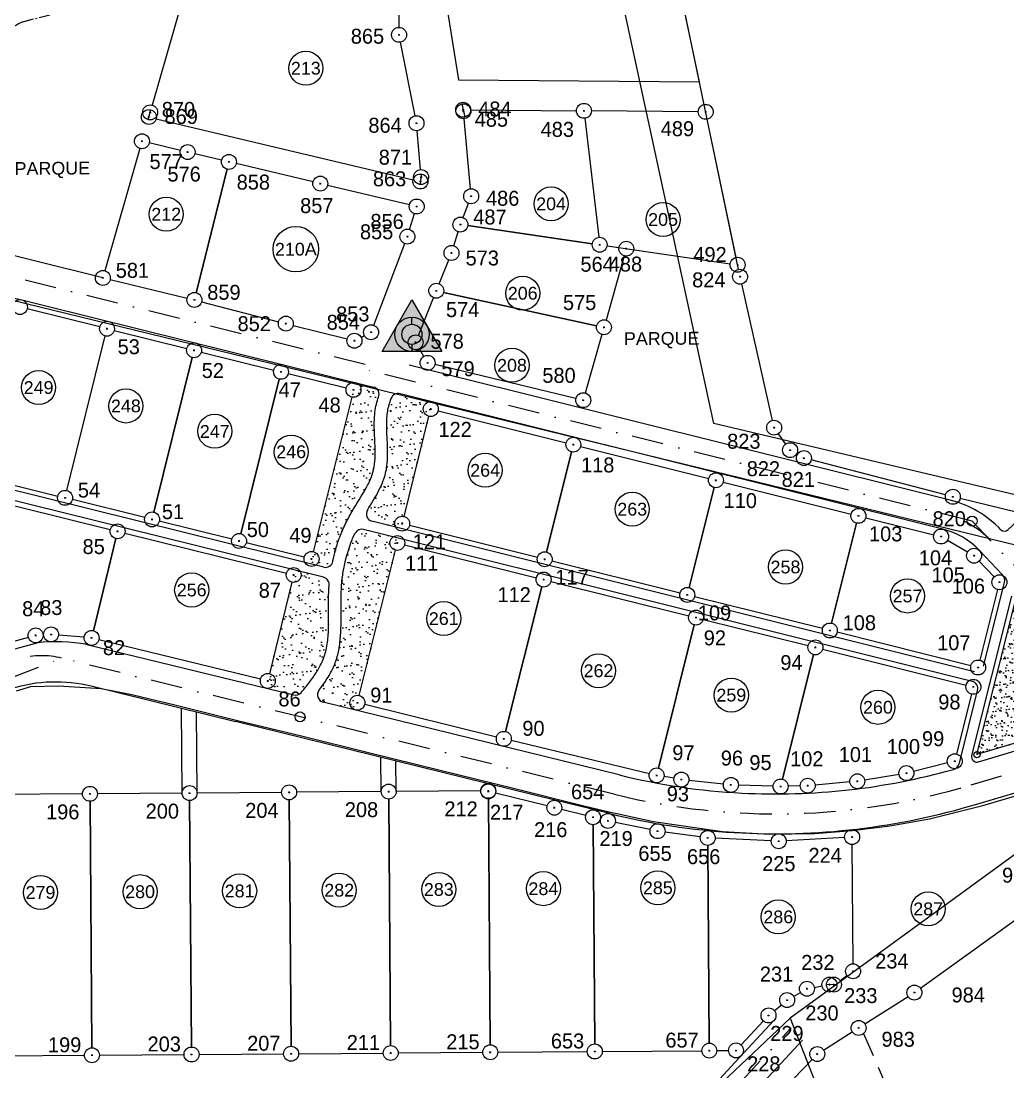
# Model space of a CAD drawing. Header units: metres. Extents: x 610261 to 617471, y 1314831 to 1317846.
# Drawn here: x 614944.8 to 615143, y 1316733.8 to 1316944.9 of the extents above; entities that cross this region are included whole.
import ezdxf
from ezdxf.enums import TextEntityAlignment as Align

# ---------------------------------------------------------------- set-up
doc = ezdxf.new("R2010")
doc.units = ezdxf.units.M
doc.header["$PDMODE"] = 34
doc.header["$PDSIZE"] = 0.15
for name, pattern in [('CENTER2', [1.125, 0.75, -0.125, 0.125, -0.125]), ('DASHDOT2', [12.7, 6.35, -3.175, 0, -3.175]), ('HIDDEN', [0.375, 0.25, -0.125]), ('HIDDEN2', [4.7625, 3.175, -1.5875])]:
    doc.linetypes.add(name, pattern=pattern)
for name, color, linetype in [('2', 1, 'Continuous'), ('Circulo', 2, 'Continuous'), ('Cotas', 7, 'Continuous'), ('CVL_CUADCON_LIN', 8, 'Continuous'), ('Polígono', 7, 'Continuous')]:
    doc.layers.add(name, color=color, linetype=linetype)
for name, color, linetype, lineweight in [('24. numeros lotes', 10, 'Continuous', 0), ('33. areas verdes', 72, 'Continuous', 0), ('36. centro calle', 253, 'DASHDOT2', 0), ('37. numeros calle', 111, 'Continuous', 0), ('38. polilinea lotes', 31, 'Continuous', 0), ('6. calles', 1, 'Continuous', 0), ('Cotas @ 2 @ 1', 7, 'Continuous', 13), ('NIVEL DE TERRAZA', 8, 'HIDDEN2', 0)]:
    doc.layers.add(name, color=color, linetype=linetype, lineweight=lineweight)
doc.styles.add('ARIAL', font='arial.ttf', dxfattribs={"width": 0.8, "height": 0.039688})
pattern_1 = [(37.93167, (603121.183, 1316989.973), (-0.1162625, 2.8894456), [0, -2.280003, 0, -2.5500034, 0, -2.4375032]), (7.93167, (603121.183, 1316989.973), (2.6227002, 4.2531047), [0, -1.2300016, 0, -2.0550027, 0, -0.787501]), (327.93167, (603119.338, 1316989.959), (4.6710224, 0.0436812), [0, -0.750001, 0, -2.7000036, 0, -3.5250047]), (317.93167, (603119.338, 1316989.959), (4.4991493, 1.35045), [0, -0.3750005, 0, -1.7700023, 0, -2.0250027])]

# ---------------------------------------------------------------- blocks, each defined once
blk = doc.blocks.new('MojonGeodesico')
at = {"layer": 'Cotas'}
h = blk.add_hatch(color=5, dxfattribs=at)
h.dxf.hatch_style = 1
h.paths.add_polyline_path([(-1.5, 0.87, -0.57735), (1.5, 0.87), (0, 3.46)])
h.paths.add_polyline_path([(0, -1.73, -0.414214), (-1.73, 0, -0.131652), (-1.5, 0.87), (-3, -1.73)])
h.paths.add_polyline_path([(3, -1.73), (1.5, 0.87, -0.131652), (1.73, 0, -0.414214), (0, -1.73)])
h = blk.add_hatch(color=2, dxfattribs=at)
h.dxf.hatch_style = 1
h.paths.add_polyline_path([(-1.73, 0, 0.414214), (0, -1.73), (0, -1.01, -0.414214), (-1.01, 0, -0.414214), (0, 1.01), (0, 1.73, 0.414214)])
h = blk.add_hatch(color=3, dxfattribs=at)
h.dxf.hatch_style = 1
h.paths.add_polyline_path([(0, 1.73), (0, 1.01, -0.414214), (1.01, 0, -0.414214), (0, -1.01), (0, -1.73, 0.414214), (1.73, 0, 0.414214)])
h = blk.add_hatch(color=1, dxfattribs=at)
h.dxf.hatch_style = 1
h.paths.add_polyline_path([(1.01, 0, 1), (-1.01, 0, 1)])
blk.add_lwpolyline([(-3, -1.73), (0, 3.46), (3, -1.73)], close=True, dxfattribs=at)
for points in [[(0, 1.01), (0, 1.73)], [(0, -1.01), (0, -1.73)]]:
    blk.add_lwpolyline(points, dxfattribs=at)
for radius in [1.73, 1.01]:
    blk.add_circle((0, 0), radius, dxfattribs=at)
blk = doc.blocks.new('232')
at = {"layer": '33. areas verdes', "lineweight": 0}
h = blk.add_hatch(dxfattribs=at)
h.set_pattern_fill('AR-SAND', color=256, scale=1.500002, angle=0.4317, style=0)
h.set_pattern_definition(pattern_1)
edge = h.paths.add_edge_path()
edge.add_spline(control_points=[(605876.6, 1318533.57), (605876.95, 1318535.32), (605877.23, 1318536.3), (605877.9, 1318538.29), (605878.31, 1318539.31), (605879.15, 1318541.18), (605879.58, 1318542.04), (605880.98, 1318544.56), (605882.03, 1318546.13), (605883.38, 1318548.47), (605883.79, 1318549.26), (605884.4, 1318550.69), (605884.62, 1318551.33), (605884.94, 1318552.69), (605885.03, 1318553.46), (605885.11, 1318555.06), (605885.1, 1318555.9), (605885.01, 1318558.13), (605884.91, 1318559.56), (605884.91, 1318561.7), (605884.93, 1318562.41), (605885.05, 1318563.65), (605885.13, 1318564.18), (605885.35, 1318565.25), (605885.49, 1318565.77), (605885.67, 1318566.33), (605885.69, 1318566.37), (605885.75, 1318566.51)], knot_values=[29.373249, 29.373249, 29.373249, 29.373249, 32.295201, 32.295201, 35.446657, 35.446657, 38.171644, 38.171644, 43.621618, 43.621618, 46.458299, 46.458299, 48.745686, 48.745686, 51.34673, 51.34673, 53.947774, 53.947774, 58.067823, 58.067823, 60.04475, 60.04475, 61.547827, 61.547827, 63.050904, 63.050904, 63.188597, 63.188597, 63.188597, 63.188597], degree=3, periodic=0)
edge.add_arc((605884.38, 1318567.12), 1.5, 336.3187, 436.0713)
edge.add_line((605884.74, 1318568.57), (605881.1, 1318569.47))
edge.add_line((605881.1, 1318569.47), (605872.07, 1318533.08))
edge.add_line((605872.07, 1318533.08), (605874.76, 1318532.41))
edge.add_arc((605875.13, 1318533.86), 1.5, 256.0719, 347.4216)
edge = h.paths.add_edge_path()
edge.add_spline(control_points=[(605870.26, 1318507.23), (605870.54, 1318507.57), (605870.72, 1318507.79), (605871.45, 1318508.7), (605871.99, 1318509.4), (605873, 1318510.8), (605873.47, 1318511.52), (605874.14, 1318512.74), (605874.39, 1318513.24), (605874.78, 1318514.19), (605874.93, 1318514.65), (605875.2, 1318515.58), (605875.3, 1318516.06), (605875.56, 1318517.54), (605875.66, 1318518.57), (605875.78, 1318521.45), (605875.73, 1318523.36), (605875.73, 1318526.32), (605875.75, 1318527.34), (605875.82, 1318528.42), (605875.82, 1318528.49), (605875.85, 1318528.69)], knot_values=[0.484095, 0.484095, 0.484095, 0.484095, 1.312611, 1.312611, 3.937833, 3.937833, 6.643926, 6.643926, 8.513159, 8.513159, 10.159446, 10.159446, 11.805734, 11.805734, 15.098308, 15.098308, 20.698349, 20.698349, 23.597562, 23.597562, 23.791964, 23.791964, 23.791964, 23.791964], degree=3, periodic=0)
edge.add_arc((605874.37, 1318528.9), 1.5, 351.8753, 436.0719)
edge.add_line((605874.73, 1318530.36), (605868.97, 1318531.79))
edge.add_line((605868.97, 1318531.79), (605863.1, 1318508.12))
edge.add_line((605863.1, 1318508.12), (605868.76, 1318506.73))
edge.add_arc((605869.11, 1318508.19), 1.5, 256.283, 320.2172)
h = blk.add_hatch(dxfattribs=at)
h.set_pattern_fill('AR-SAND', color=256, scale=1.500002, angle=0.4317, style=0)
h.set_pattern_definition(pattern_1)
edge = h.paths.add_edge_path()
edge.add_line((605896.62, 1318565.6), (605890.08, 1318567.23))
edge.add_arc((605889.72, 1318565.78), 1.5, 75.9797, 159.4401)
edge.add_spline(control_points=[(605888.31, 1318566.31), (605888.31, 1318566.29), (605888.3, 1318566.28), (605888.14, 1318565.84), (605888, 1318565.42), (605887.77, 1318564.59), (605887.68, 1318564.18), (605887.53, 1318563.31), (605887.48, 1318562.85), (605887.36, 1318560.98), (605887.44, 1318559.47), (605887.59, 1318556.38), (605887.66, 1318554.79), (605887.44, 1318552.68), (605887.37, 1318552.16), (605887.15, 1318551.12), (605887, 1318550.61), (605886.61, 1318549.46), (605886.34, 1318548.83), (605885.39, 1318546.87), (605884.61, 1318545.61), (605883.74, 1318544.2), (605883.64, 1318544.03), (605883.53, 1318543.86)], knot_values=[40.715752, 40.715752, 40.715752, 40.715752, 40.767127, 40.767127, 42.19986, 42.19986, 43.632594, 43.632594, 45.15308, 45.15308, 49.681431, 49.681431, 54.209781, 54.209781, 55.683538, 55.683538, 57.157295, 57.157295, 59.111095, 59.111095, 63.363719, 63.363719, 63.951012, 63.951012, 63.951012, 63.951012], degree=3, periodic=0)
edge.add_arc((605884.81, 1318543.07), 1.5, 148.3334, 255.9809)
edge.add_line((605884.44, 1318541.61), (605890.27, 1318540.16))
edge.add_line((605890.27, 1318540.16), (605896.62, 1318565.6))
h = blk.add_hatch(dxfattribs=at)
h.set_pattern_fill('AR-SAND', color=256, scale=1.500002, angle=0.4317, style=0)
h.set_pattern_definition(pattern_1)
edge = h.paths.add_edge_path()
edge.add_line((605889.79, 1318538.22), (605882.76, 1318539.97))
edge.add_arc((605882.4, 1318538.52), 1.5, 75.9809, 152.0803)
edge.add_spline(control_points=[(605881.07, 1318539.22), (605880.69, 1318538.5), (605880.57, 1318538.2), (605879.79, 1318536.23), (605879.28, 1318534.51), (605878.74, 1318531.88), (605878.59, 1318530.99), (605878.38, 1318529.19), (605878.3, 1318528.29), (605878.2, 1318525.49), (605878.26, 1318523.54), (605878.24, 1318519.61), (605878.16, 1318517.64), (605877.61, 1318514.87), (605877.38, 1318514.05), (605876.78, 1318512.43), (605876.41, 1318511.66), (605875.54, 1318510.12), (605875.04, 1318509.36), (605874.28, 1318508.3), (605874.04, 1318507.98), (605873.81, 1318507.67)], knot_values=[2.795307, 2.795307, 2.795307, 2.795307, 3.797659, 3.797659, 9.367619, 9.367619, 12.152599, 12.152599, 14.937579, 14.937579, 20.612688, 20.612688, 26.287797, 26.287797, 28.729847, 28.729847, 31.171898, 31.171898, 33.773134, 33.773134, 34.893078, 34.893078, 34.893078, 34.893078], degree=3, periodic=0)
edge.add_arc((605875, 1318506.76), 1.5, 143.5325, 256.1723)
edge.add_line((605874.64, 1318505.3), (605881.17, 1318503.7))
edge.add_line((605881.17, 1318503.7), (605889.79, 1318538.22))
h = blk.add_hatch(dxfattribs=at)
h.set_pattern_fill('AR-SAND', color=256, scale=1.000001, angle=0.4317, style=0)
h.set_pattern_definition([(37.93167, (603121.183, 1316989.973), (-0.0775083, 1.92629704), [0, -1.520002, 0, -1.70000225, 0, -1.62500215]), (7.93167, (603121.183, 1316989.973), (1.7484668, 2.8354032), [0, -0.8200011, 0, -1.3700018, 0, -0.5250007]), (327.93167, (603119.953, 1316989.9637), (3.114015, 0.0291208), [0, -0.5000007, 0, -1.8000024, 0, -2.3500031]), (317.93167, (603119.953, 1316989.9637), (2.9994329, 0.9003), [0, -0.2500003, 0, -1.18000156, 0, -1.3500018])])
h.paths.add_polyline_path([(606029.83, 1318509.1), (606013.74, 1318525.95), (606005.95, 1318494.75), (606027.78, 1318501.32, -1.786705)])
h.paths.add_polyline_path([(606012.62, 1318500.83), (606016.64, 1318517.72), (606019.27, 1318517.09), (606015.25, 1318500.21)], flags=24)
at = {"color": 1, "linetype": 'CENTER2', "lineweight": 0, "ltscale": 3}
blk.add_lwpolyline([(605791.05, 1318600.28), (605809.06, 1318636.66, -0.195016), (605814.32, 1318641.94), (605868.38, 1318655.59), (605878.29, 1318657.98), (605886.78, 1318659.63), (605895.49, 1318661.42), (605910.77, 1318666.73), (605936.09, 1318700.2)], format="xyb", dxfattribs=at)
at = {"color": 7, "lineweight": 0}
blk.add_lwpolyline([(605830.4, 1318590.49), (605787.84, 1318601.08)], dxfattribs=at)
at = {"color": 6, "lineweight": 0, "elevation": 148.37}
blk.add_lwpolyline([(605813.03, 1318507.57), (605815.93, 1318508.42), (605821.52, 1318508.59), (605830.09, 1318508.05), (605836.25, 1318506.84), (605844.85, 1318504.75), (605857.7, 1318501.55), (605870.29, 1318498.49), (605883.73, 1318495.17), (605898.16, 1318491.61), (605912.87, 1318487.99), (605926.7, 1318484.56), (605931.46, 1318483.38), (605940.97, 1318481.33), (605954.84, 1318479.31), (605964.37, 1318478.78), (605973.33, 1318478.93), (605980.91, 1318479.51), (605988.48, 1318480.45), (605996.42, 1318481.87), (606007.1, 1318484.56), (606029.18, 1318491.02)], dxfattribs=at)
at = {"layer": '24. numeros lotes', "lineweight": 0}
for centre, radius in [((605871.16, 1318632.6, 139.59), 3.42), ((605920.42, 1318605.37, 140.19), 3.42), ((605843.13, 1318603.28), 3.42), ((605942.91, 1318602.23, 140.19), 3.42), ((605869.16, 1318596.26, 139.74), 4.56), ((605914.72, 1318587.41, 140.19), 3.42), ((605912.57, 1318572.94, 140.19), 3.42), ((605817.5, 1318568.47), 3.42), ((605835.03, 1318564.77), 3.42), ((605852.87, 1318559.69), 3.42), ((605868.24, 1318555.52), 3.42), ((605907.17, 1318551.85), 3.42), ((605936.72, 1318544.04), 3.42), ((605967.5, 1318532.43), 3.42), ((605848.24, 1318527.81), 3.42), ((605992.01, 1318526.61), 3.42), ((605898.86, 1318522.07), 3.42), ((605929.95, 1318511.6), 3.42), ((605956.62, 1318506.71), 3.42), ((605986.07, 1318504.25), 3.42), ((605817.87, 1318467.07), 3.42), ((605837.87, 1318467.22), 3.42), ((605857.87, 1318467.37), 3.42), ((605877.87, 1318467.52), 3.42), ((605897.87, 1318467.67), 3.42), ((605918.87, 1318467.83), 3.42), ((605941.86, 1318468), 3.42), ((605996.16, 1318463.77), 3.42), ((605966.05, 1318462.15), 3.42)]:
    blk.add_circle(centre, radius, dxfattribs=at)
at = {"layer": '36. centro calle', "lineweight": 0}
for p, q in [((605883.05, 1318573.13), (605778.23, 1318599.11)), ((606004.98, 1318541.64), (605882.68, 1318572.18))]:
    blk.add_line(p, q, dxfattribs=at)
blk.add_arc((605995.42, 1318525.19), 18.28, 43.691, 75.9788, dxfattribs=at)
at = {"layer": '37. numeros calle', "lineweight": 0}
for centre in [(606004.98, 1318541.64), (605870, 1318502.33)]:
    blk.add_circle(centre, 1, dxfattribs=at)
at = {"layer": '38. polilinea lotes', "lineweight": 0}
for p, q in [((606005.95, 1318494.75), (606013.74, 1318525.95)), ((606027.78, 1318501.32), (606005.95, 1318494.75))]:
    blk.add_line(p, q, dxfattribs=at)
at = {"layer": '38. polilinea lotes', "lineweight": 0, "elevation": 140.19}
blk.add_lwpolyline([(605899.17, 1318646.99), (605901.81, 1318630.26), (605950.22, 1318629.85), (605945.77, 1318651.19), (605935.86, 1318696.88), (605913.36, 1318667.6), (605898.77, 1318662.64)], close=True, dxfattribs=at)
at = {"layer": '6. calles', "lineweight": 0}
for p, q in [((605736.91, 1318605.23), (605884.74, 1318568.57)), ((606000.57, 1318545.83), (605891.93, 1318572.96)), ((605999.12, 1318540.01), (605890.08, 1318567.23)), ((605874.76, 1318532.41), (605787.63, 1318554.02)), ((605874.73, 1318530.36), (605787.15, 1318552.08)), ((606012.18, 1318539.88), (606015.44, 1318542.99)), ((606004.98, 1318509.46), (605882.76, 1318539.97)), ((606005.47, 1318511.4), (605884.44, 1318541.61)), ((606011.04, 1318530.94), (606006.46, 1318535.74)), ((606007.29, 1318512.49), (606011.48, 1318529.29)), ((605790.75, 1318510.05), (605817.18, 1318517.21)), ((605827.21, 1318516.87), (605868.76, 1318506.73)), ((606002.43, 1318493.04), (606006.07, 1318507.64)), ((605846.31, 1318487.01), (605846.18, 1318504.07)), ((605934.1, 1318490.67), (605874.64, 1318505.3)), ((605849.31, 1318487.03), (605849.19, 1318503.33)), ((605921.43, 1318485.55), (605857.05, 1318501.4)), ((605886.31, 1318487.31), (605886.26, 1318494.21)), ((605889.31, 1318487.33), (605889.26, 1318493.47)), ((606005.93, 1318484.83), (606036.29, 1318493.87)), ((605932.19, 1318482.9), (605921.43, 1318485.55)), ((605957.39, 1318432.96), (605965.12, 1318441.26)), ((605934.42, 1318398.19), (605970.91, 1318437.38)), ((605943.49, 1318418.04), (605957.39, 1318432.96))]:
    blk.add_line(p, q, dxfattribs=at)
for points in [[(606012.87, 1318526.59), (606004.88, 1318494.6, 0.581832), (606006.27, 1318493.28), (606030.15, 1318500.47)], [(605812, 1318508.03, -0.137524), (605828.08, 1318508.53), (605857.05, 1318501.4)]]:
    blk.add_lwpolyline(points, format="xyb", dxfattribs=at)
for centre, radius, start, end in [((605884.38, 1318567.12), 1.5, 336.3187, 76.0713), ((605889.72, 1318565.78), 1.5, 75.9797, 159.4401), ((605995.42, 1318525.19), 21.28, 43.8014, 75.9788), ((605884.81, 1318543.07), 1.5, 148.3334, 255.9809), ((605882.4, 1318538.52), 1.5, 75.9809, 152.0803), ((605995.42, 1318525.19), 15.28, 43.691, 75.9788), ((606011.49, 1318540.61), 1, 223.8014, 313.691), ((605875.13, 1318533.86), 1.5, 256.0719, 348.6417), ((605874.37, 1318528.9), 1.5, 351.8753, 76.0719), ((606009.76, 1318529.72), 1.77, 345.9809, 43.691), ((605820.91, 1318479.4), 38, 80.4543, 95.6394), ((606004.62, 1318508), 1.5, 345.9809, 75.9809), ((605869.11, 1318508.19), 1.5, 256.283, 320.2172), ((605875, 1318506.76), 1.5, 142.7265, 256.1723), ((605965.54, 1318618.38), 131.53, 267.0306, 285.737), ((606000.74, 1318493.46), 1.74, 285.737, 345.9809), ((605965.54, 1318618.38), 131.53, 256.1696, 267.0306), ((605965.54, 1318618.38), 139.53, 256.1696, 266.566), ((605965.54, 1318618.38), 139.53, 266.566, 286.828)]:
    blk.add_arc(centre, radius, start, end, dxfattribs=at)
for points, knots in [([(605876.6, 1318533.57), (605876.95, 1318535.32), (605877.23, 1318536.3), (605877.9, 1318538.29), (605878.31, 1318539.31), (605879.15, 1318541.18), (605879.58, 1318542.04), (605880.98, 1318544.56), (605882.03, 1318546.13), (605883.38, 1318548.47), (605883.79, 1318549.26), (605884.4, 1318550.69), (605884.62, 1318551.33), (605884.94, 1318552.69), (605885.03, 1318553.46), (605885.11, 1318555.06), (605885.1, 1318555.9), (605885.01, 1318558.13), (605884.91, 1318559.56), (605884.91, 1318561.7), (605884.93, 1318562.41), (605885.05, 1318563.65), (605885.13, 1318564.18), (605885.35, 1318565.25), (605885.49, 1318565.77), (605885.67, 1318566.33), (605885.69, 1318566.37), (605885.75, 1318566.51)], [29.373249, 29.373249, 29.373249, 29.373249, 32.295201, 32.295201, 35.446657, 35.446657, 38.171644, 38.171644, 43.621618, 43.621618, 46.458299, 46.458299, 48.745686, 48.745686, 51.34673, 51.34673, 53.947774, 53.947774, 58.067823, 58.067823, 60.04475, 60.04475, 61.547827, 61.547827, 63.050904, 63.050904, 63.188597, 63.188597, 63.188597, 63.188597]), ([(605883.53, 1318543.86), (605883.64, 1318544.03), (605883.74, 1318544.2), (605884.61, 1318545.61), (605885.39, 1318546.87), (605886.34, 1318548.83), (605886.61, 1318549.46), (605887, 1318550.61), (605887.15, 1318551.12), (605887.37, 1318552.16), (605887.44, 1318552.68), (605887.66, 1318554.79), (605887.59, 1318556.38), (605887.44, 1318559.47), (605887.36, 1318560.98), (605887.48, 1318562.85), (605887.53, 1318563.31), (605887.68, 1318564.18), (605887.77, 1318564.59), (605888, 1318565.42), (605888.14, 1318565.84), (605888.3, 1318566.28), (605888.31, 1318566.29), (605888.31, 1318566.31)], [40.715752, 40.715752, 40.715752, 40.715752, 41.303045, 41.303045, 45.555669, 45.555669, 47.509469, 47.509469, 48.983226, 48.983226, 50.456983, 50.456983, 54.985334, 54.985334, 59.513684, 59.513684, 61.03417, 61.03417, 62.466904, 62.466904, 63.899638, 63.899638, 63.951012, 63.951012, 63.951012, 63.951012]), ([(605873.81, 1318507.67), (605874.04, 1318507.98), (605874.28, 1318508.3), (605875.04, 1318509.36), (605875.54, 1318510.12), (605876.41, 1318511.66), (605876.78, 1318512.43), (605877.38, 1318514.05), (605877.61, 1318514.87), (605878.16, 1318517.64), (605878.24, 1318519.61), (605878.26, 1318523.54), (605878.2, 1318525.49), (605878.3, 1318528.29), (605878.38, 1318529.19), (605878.59, 1318530.99), (605878.74, 1318531.88), (605879.28, 1318534.51), (605879.79, 1318536.23), (605880.57, 1318538.2), (605880.69, 1318538.5), (605881.07, 1318539.22)], [2.795307, 2.795307, 2.795307, 2.795307, 3.915251, 3.915251, 6.516488, 6.516488, 8.958538, 8.958538, 11.400588, 11.400588, 17.075697, 17.075697, 22.750806, 22.750806, 25.535786, 25.535786, 28.320766, 28.320766, 33.890726, 33.890726, 34.893078, 34.893078, 34.893078, 34.893078]), ([(605870.26, 1318507.23), (605870.54, 1318507.57), (605870.72, 1318507.79), (605871.45, 1318508.7), (605871.99, 1318509.4), (605873, 1318510.8), (605873.47, 1318511.52), (605874.14, 1318512.74), (605874.39, 1318513.24), (605874.78, 1318514.19), (605874.93, 1318514.65), (605875.2, 1318515.58), (605875.3, 1318516.06), (605875.56, 1318517.54), (605875.66, 1318518.57), (605875.78, 1318521.45), (605875.73, 1318523.36), (605875.73, 1318526.32), (605875.75, 1318527.34), (605875.82, 1318528.42), (605875.82, 1318528.49), (605875.85, 1318528.69)], [0.484095, 0.484095, 0.484095, 0.484095, 1.312611, 1.312611, 3.937833, 3.937833, 6.643926, 6.643926, 8.513159, 8.513159, 10.159446, 10.159446, 11.805734, 11.805734, 15.098308, 15.098308, 20.698349, 20.698349, 23.597562, 23.597562, 23.791964, 23.791964, 23.791964, 23.791964])]:
    blk.add_open_spline(points, degree=3, knots=knots, dxfattribs=at)
at = {"layer": 'Circulo', "lineweight": 0}
blk.add_circle((606005.95, 1318494.75), 0.625, dxfattribs=at)
at = {"layer": 'Cotas', "linetype": 'HIDDEN', "lineweight": 0, "ltscale": 20}
blk.add_lwpolyline([(606128.9, 1318313.87), (606119.86, 1318303.15), (606103.55, 1318283.79), (606070.92, 1318245.05), (606054.49, 1318278.92), (606047.04, 1318294.76), (606039.63, 1318310.62), (606032.26, 1318326.5), (606025.28, 1318342.56), (606018.3, 1318358.63), (606011.26, 1318374.67), (606004.17, 1318390.68), (605997, 1318406.66), (605982.83, 1318439.67)], dxfattribs=at)
at = {"layer": 'NIVEL DE TERRAZA', "color": 8, "linetype": 'DASHDOT2', "lineweight": 0}
for p, q in [((606044.2, 1318500.58), (606004.98, 1318541.64)), ((605763.85, 1318491.49), (605822.11, 1318514.12)), ((605933.29, 1318486.75), (605821.98, 1318514.15)), ((606004.78, 1318488.66), (606044.2, 1318500.58)), ((606004.78, 1318488.66), (606044.2, 1318500.58)), ((605931.93, 1318400.49), (605968.64, 1318439.9))]:
    blk.add_line(p, q, dxfattribs=at)
for centre, radius, start, end in [((605818.05, 1318497.9), 16.72, 75.943, 105.0183), ((605965.54, 1318618.38), 135.53, 256.1696, 286.828)]:
    blk.add_arc(centre, radius, start, end, dxfattribs=at)
at = {"layer": 'Polígono', "lineweight": 0}
for points in [[(605889.89, 1318640.81), (605890.03, 1318656.31)], [(605958.07, 1318592.2), (605946.08, 1318649.72)], [(605846.3, 1318646.16), (605840.31, 1318625.18)], [(605893.09, 1318623.03), (605890.17, 1318637.83)], [(605839.49, 1318622.29), (605840.05, 1318624.25)], [(605902.52, 1318625.43), (605903.07, 1318622.79)], [(605904.26, 1318624.24), (605925.52, 1318624.06)], [(605841.1, 1318622.46), (605892.72, 1318610.19)], [(605904.24, 1318608.39), (605902.96, 1318622.47)], [(605927.2, 1318622.56), (605930.01, 1318598.64)], [(605927.2, 1318622.56), (605930.01, 1318598.64)], [(605949.97, 1318623.85), (605928.52, 1318624.04)], [(605957.57, 1318594.6), (605951.78, 1318622.37)], [(605894.19, 1318612.24), (605893.51, 1318620.06)], [(605837.84, 1318616.5), (605830.81, 1318591.94)], [(605845.96, 1318616.11), (605839.71, 1318617.6)], [(605854.26, 1318614.14), (605848.88, 1318615.42)], [(605855.35, 1318612.34), (605849.16, 1318587.52)], [(605849.16, 1318587.52), (605855.35, 1318612.34)], [(605872.61, 1318609.78), (605857.17, 1318613.45)], [(605894.4, 1318611.33), (605894.09, 1318609.26)], [(605891.97, 1318605.18), (605875.53, 1318609.08)], [(605902.74, 1318602.6), (605903.84, 1318605.49)], [(605892.01, 1318600.21), (605892.99, 1318603.4)], [(605928.7, 1318597.36), (605903.69, 1318600.99)], [(605903.69, 1318600.99), (605928.7, 1318597.36)], [(605900.87, 1318596.93), (605901.76, 1318599.77)], [(605884.81, 1318580.98), (605891.03, 1318597.37)], [(605931.67, 1318596.93), (605956.39, 1318593.35)], [(605931.67, 1318596.93), (605934.04, 1318596.58)], [(605935.12, 1318594.92), (605931.45, 1318582.01)], [(605897.93, 1318589.31), (605899.86, 1318594.11)], [(605831.86, 1318590.14), (605847.33, 1318586.42)], [(605964.89, 1318561.88), (605958.71, 1318589.27)], [(605893.76, 1318578.94), (605896.81, 1318586.52)], [(605929.57, 1318580.89), (605898.84, 1318587.59)], [(605898.84, 1318587.59), (605929.57, 1318580.89)], [(605829.78, 1318580.66), (605815.22, 1318584.27)], [(605850.24, 1318585.69), (605865.7, 1318581.69)], [(605832.69, 1318579.93), (605847.25, 1318576.32)], [(605868.61, 1318580.95), (605879.47, 1318578.24)], [(605823.17, 1318547.78), (605830.87, 1318578.84)], [(605823.17, 1318547.78), (605830.87, 1318578.84)], [(605882.26, 1318578.55), (605882.94, 1318578.9)], [(605930.63, 1318579.13), (605927.29, 1318567.37)], [(605894.86, 1318574.72), (605893.96, 1318576.26)], [(605840.64, 1318543.45), (605848.34, 1318574.51)], [(605848.34, 1318574.51), (605840.64, 1318543.45)], [(605850.16, 1318575.6), (605864.72, 1318571.99)], [(605925.42, 1318566.28), (605897.08, 1318573.08)], [(605858.11, 1318539.11), (605865.82, 1318570.17)], [(605865.82, 1318570.17), (605858.11, 1318539.11)], [(605867.63, 1318571.27), (605879.28, 1318568.38)], [(605880.37, 1318566.56), (605872.67, 1318535.5)], [(605897.72, 1318563.78), (605923.44, 1318557.36)], [(605890.88, 1318542.58), (605895.9, 1318562.69)], [(605967.56, 1318557.12), (605966.09, 1318559.19)], [(605926.35, 1318556.63), (605952.07, 1318550.21)], [(605919.51, 1318535.44), (605924.53, 1318555.54)], [(605924.53, 1318555.54), (605919.51, 1318535.44)], [(605969.9, 1318555.05), (605969.73, 1318555.15)], [(605999.66, 1318546.91), (605972.65, 1318553.92)], [(605806.8, 1318550.29), (605821.35, 1318546.68)], [(605795.35, 1318549.01), (605831.9, 1318539.95)], [(605948.14, 1318528.29), (605953.16, 1318548.39)], [(605953.16, 1318548.39), (605948.14, 1318528.29)], [(605954.98, 1318549.48), (605980.7, 1318543.06)], [(606033.55, 1318538.6), (606002.57, 1318546.18)], [(605838.83, 1318542.35), (605824.27, 1318545.96)], [(605983.61, 1318542.33), (605997.3, 1318538.92)], [(605856.3, 1318538.02), (605841.74, 1318541.63)], [(605917.69, 1318534.34), (605891.97, 1318540.76)], [(605976.77, 1318521.14), (605981.79, 1318541.24)], [(605981.79, 1318541.24), (605976.77, 1318521.14)], [(605833, 1318538.13), (605828.49, 1318519.64)], [(605828.49, 1318519.64), (605833, 1318538.13)], [(605834.81, 1318539.23), (605867.27, 1318531.18)], [(606000.05, 1318537.8), (606004.08, 1318535.45)], [(605870.85, 1318534.41), (605859.21, 1318537.3)], [(605881.89, 1318506.61), (605889.18, 1318535.79)], [(605891, 1318536.88), (605917.46, 1318530.28)], [(605946.32, 1318527.19), (605920.6, 1318533.62)], [(606006.42, 1318533.61), (606009.43, 1318530.45)], [(605868.37, 1318529.36), (605863.89, 1318511)], [(605920.38, 1318529.55), (605948.08, 1318522.63)], [(605918.56, 1318528.46), (605911.29, 1318499.37)], [(605911.29, 1318499.37), (605918.56, 1318528.46)], [(606010.11, 1318527.91), (606006.56, 1318513.7)], [(605974.95, 1318520.05), (605949.23, 1318526.47)], [(605941.98, 1318492.03), (605949.17, 1318520.81)], [(605949.17, 1318520.81), (605941.98, 1318492.03)], [(605950.99, 1318521.91), (605972.04, 1318516.65)], [(605818.5, 1318518.79), (605818.4, 1318518.79)], [(605826.64, 1318518.32), (605821.49, 1318518.76)], [(606004.74, 1318512.61), (605977.86, 1318519.32)], [(605815.46, 1318518.3), (605797.76, 1318513.5)], [(605862.08, 1318509.9), (605829.59, 1318517.83)], [(605973.13, 1318514.83), (605966.89, 1318489.81)], [(605966.89, 1318489.81), (605973.13, 1318514.83)], [(605974.95, 1318515.92), (606003.77, 1318508.73)], [(606004.86, 1318506.91), (606001.86, 1318494.88)], [(605909.47, 1318498.27), (605882.99, 1318504.8)], [(605940.16, 1318490.92), (605912.39, 1318497.57)], [(606000.04, 1318493.07), (605993.24, 1318491.39)], [(605945.11, 1318489.99), (605943.1, 1318490.33)], [(605955.04, 1318488.83), (605948.08, 1318489.58)], [(605980.43, 1318489.26), (605973.45, 1318488.64)], [(605990.31, 1318490.78), (605983.4, 1318489.63)], [(605846.31, 1318487.01), (605829.31, 1318486.88)], [(605866.31, 1318487.16), (605849.31, 1318487.03)], [(605886.31, 1318487.31), (605869.31, 1318487.18)], [(605906.31, 1318487.46), (605889.31, 1318487.33)], [(605919.61, 1318484.45), (605909.27, 1318487)], [(605965.02, 1318488.4), (605958.03, 1318488.62)], [(605970.46, 1318488.47), (605968.02, 1318488.4)], [(605826.31, 1318486.86), (605809.31, 1318486.73)], [(605828.2, 1318435.87), (605827.82, 1318485.37)], [(605827.82, 1318485.37), (605828.2, 1318435.87)], [(605848.19, 1318436.02), (605847.82, 1318485.52)], [(605847.82, 1318485.52), (605848.19, 1318436.02)], [(605868.19, 1318436.17), (605867.82, 1318485.67)], [(605867.82, 1318485.67), (605868.19, 1318436.17)], [(605888.19, 1318436.32), (605887.82, 1318485.82)], [(605887.82, 1318485.82), (605888.19, 1318436.32)], [(605908.19, 1318436.47), (605907.82, 1318485.97)], [(605907.82, 1318485.86), (605908.19, 1318436.47)], [(605927.39, 1318482.54), (605922.53, 1318483.73)], [(605929.19, 1318436.63), (605928.86, 1318480.68)], [(605928.86, 1318480.68), (605929.19, 1318436.63)], [(605930.39, 1318481.8), (605930.31, 1318481.82)], [(605940.33, 1318479.68), (605933.31, 1318481.14)], [(605950.39, 1318478.22), (605943.29, 1318479.17)], [(605952.19, 1318436.8), (605951.89, 1318476.52)], [(605951.89, 1318476.52), (605952.19, 1318436.8)], [(605964.64, 1318477.43), (605953.38, 1318477.95)], [(605979.38, 1318478.11), (605967.64, 1318477.44)], [(605981.07, 1318452.73), (605980.89, 1318476.69)], [(605994.61, 1318447.84), (606018.31, 1318464.89)], [(605978.46, 1318449.41), (605979.85, 1318450.37)], [(605969.13, 1318446.19), (605970.51, 1318446.99)], [(605973.29, 1318448), (605974.86, 1318448.28)], [(605977.83, 1318448.56), (605975.73, 1318448.54)], [(605983.46, 1318440.66), (605992.12, 1318446.16)], [(605965.25, 1318443.31), (605966.67, 1318444.49)], [(605958.59, 1318436.44), (605963.07, 1318441.26)], [(605975.14, 1318435.41), (605980.92, 1318439.06)], [(605809.71, 1318434.23), (605826.71, 1318434.36)], [(605829.71, 1318434.38), (605846.71, 1318434.51)], [(605849.71, 1318434.53), (605866.71, 1318434.66)], [(605869.71, 1318434.68), (605886.71, 1318434.81)], [(605889.71, 1318434.83), (605906.7, 1318434.96)], [(605909.7, 1318434.98), (605927.7, 1318435.12)], [(605930.7, 1318435.14), (605950.7, 1318435.29)], [(605953.7, 1318435.31), (605956.06, 1318435.33)], [(605961.85, 1318422.15), (605972.83, 1318433.53)]]:
    blk.add_lwpolyline(points, dxfattribs=at)
for centre in [(605889.88, 1318639.31), (605839.64, 1318622.81), (605839.9, 1318623.73), (605902.76, 1318624.26), (605902.82, 1318623.96), (605927.02, 1318624.05), (605927.02, 1318624.05), (605951.47, 1318623.84), (605893.39, 1318621.56), (605838.25, 1318617.94), (605847.42, 1318615.77), (605855.72, 1318613.79), (605855.72, 1318613.79), (605894.31, 1318610.74), (605874.07, 1318609.43), (605894.18, 1318609.85), (605904.37, 1318606.89), (605893.43, 1318604.83), (605902.21, 1318601.2), (605902.21, 1318601.2), (605891.57, 1318598.78), (605900.42, 1318595.5), (605930.18, 1318597.15), (605930.18, 1318597.15), (605930.18, 1318597.15), (605935.53, 1318596.36), (605957.88, 1318593.13), (605830.4, 1318590.49), (605958.38, 1318590.73), (605897.37, 1318587.91), (605897.37, 1318587.91), (605848.79, 1318586.07), (605848.79, 1318586.07), (605813.76, 1318584.63), (605813.76, 1318584.63), (605867.15, 1318581.31), (605931.04, 1318580.57), (605931.04, 1318580.57), (605831.23, 1318580.29), (605831.23, 1318580.29), (605884.27, 1318579.58), (605880.93, 1318577.87), (605893.2, 1318577.55), (605848.71, 1318575.96), (605848.71, 1318575.96), (605895.62, 1318573.43), (605866.18, 1318571.63), (605866.18, 1318571.63), (605880.74, 1318568.02), (605926.88, 1318565.93), (605896.26, 1318564.15), (605965.22, 1318560.41), (605924.89, 1318557), (605924.89, 1318557), (605968.43, 1318555.9), (605971.2, 1318554.3), (605953.52, 1318549.85), (605953.52, 1318549.85), (605822.81, 1318546.32), (605822.81, 1318546.32), (606001.11, 1318546.53), (605982.15, 1318542.7), (605982.15, 1318542.7), (605840.28, 1318541.99), (605840.28, 1318541.99), (605890.51, 1318541.13), (605833.35, 1318539.59), (605833.35, 1318539.59), (605998.75, 1318538.55), (605857.75, 1318537.66), (605857.75, 1318537.66), (605889.54, 1318537.25), (605872.31, 1318534.05), (606005.38, 1318534.7), (605919.14, 1318533.98), (605919.14, 1318533.98), (605868.72, 1318530.82), (605918.92, 1318529.91), (605918.92, 1318529.91), (606010.47, 1318529.37), (605947.77, 1318526.83), (605947.77, 1318526.83), (605949.53, 1318522.27), (605949.53, 1318522.27), (605976.41, 1318519.68), (605976.41, 1318519.68), (605816.9, 1318518.69), (605820, 1318518.89), (605828.13, 1318518.19), (605828.13, 1318518.19), (605973.5, 1318516.29), (605973.5, 1318516.29), (606006.19, 1318512.25), (605863.53, 1318509.55), (606005.23, 1318508.36), (605881.53, 1318505.16), (605910.93, 1318497.92), (605910.93, 1318497.92), (606001.49, 1318493.42), (605941.62, 1318490.57), (605941.62, 1318490.57), (605946.59, 1318489.74), (605991.79, 1318491.03), (605956.53, 1318488.67), (605966.52, 1318488.35), (605966.52, 1318488.35), (605971.96, 1318488.51), (605981.92, 1318489.39), (605827.81, 1318486.87), (605827.81, 1318486.87), (605847.81, 1318487.02), (605847.81, 1318487.02), (605867.81, 1318487.17), (605867.81, 1318487.17), (605887.81, 1318487.32), (605887.81, 1318487.32), (605907.81, 1318487.47), (605907.81, 1318487.36), (605921.07, 1318484.09), (605928.85, 1318482.18), (605928.85, 1318482.18), (605931.84, 1318481.44), (605941.8, 1318479.37), (605951.88, 1318478.02), (605951.88, 1318478.02), (605966.14, 1318477.36), (605980.88, 1318478.19), (605981.08, 1318451.23), (605971.81, 1318447.73), (605976.33, 1318448.55), (605977.23, 1318448.55), (605967.83, 1318445.45), (605993.39, 1318446.96), (605964.09, 1318442.36), (605982.19, 1318439.86), (605888.21, 1318434.82), (605888.21, 1318434.82), (605908.2, 1318434.97), (605908.2, 1318434.97), (605929.2, 1318435.13), (605929.2, 1318435.13), (605952.2, 1318435.3), (605952.2, 1318435.3), (605957.56, 1318435.34), (605828.21, 1318434.37), (605828.21, 1318434.37), (605848.21, 1318434.52), (605848.21, 1318434.52), (605868.21, 1318434.67), (605868.21, 1318434.67), (605973.87, 1318434.61)]:
    blk.add_circle(centre, 1.5, dxfattribs=at)
for p in [(605889.88, 1318639.31), (605902.76, 1318624.26), (605839.64, 1318622.81), (605839.9, 1318623.73), (605902.82, 1318623.96), (605927.02, 1318624.05), (605927.02, 1318624.05), (605951.47, 1318623.84), (605893.39, 1318621.56), (605838.25, 1318617.94), (605847.42, 1318615.77), (605855.72, 1318613.79), (605855.72, 1318613.79), (605874.07, 1318609.43), (605894.18, 1318609.85), (605894.31, 1318610.74), (605904.37, 1318606.89), (605893.43, 1318604.83), (605902.21, 1318601.2), (605902.21, 1318601.2), (605891.57, 1318598.78), (605930.18, 1318597.15), (605930.18, 1318597.15), (605930.18, 1318597.15), (605900.42, 1318595.5), (605935.53, 1318596.36), (605957.88, 1318593.13), (605830.4, 1318590.49), (605958.38, 1318590.73), (605897.37, 1318587.91), (605897.37, 1318587.91), (605848.79, 1318586.07), (605848.79, 1318586.07), (605831.23, 1318580.29), (605831.23, 1318580.29), (605867.15, 1318581.31), (605931.04, 1318580.57), (605931.04, 1318580.57), (605880.93, 1318577.87), (605884.27, 1318579.58), (605848.71, 1318575.96), (605848.71, 1318575.96), (605893.2, 1318577.55), (605866.18, 1318571.63), (605866.18, 1318571.63), (605895.62, 1318573.43), (605880.74, 1318568.02), (605926.88, 1318565.93), (605896.26, 1318564.15), (605965.22, 1318560.41), (605924.89, 1318557), (605924.89, 1318557), (605968.43, 1318555.9), (605971.2, 1318554.3), (605953.52, 1318549.85), (605953.52, 1318549.85), (605822.81, 1318546.32), (605822.81, 1318546.32), (606001.11, 1318546.53), (605840.28, 1318541.99), (605840.28, 1318541.99), (605982.15, 1318542.7), (605982.15, 1318542.7), (605890.51, 1318541.13), (605833.35, 1318539.59), (605833.35, 1318539.59), (605857.75, 1318537.66), (605857.75, 1318537.66), (605998.75, 1318538.55), (605889.54, 1318537.25), (605872.31, 1318534.05), (605919.14, 1318533.98), (605919.14, 1318533.98), (606005.38, 1318534.7), (605868.72, 1318530.82), (605918.92, 1318529.91), (605918.92, 1318529.91), (606010.47, 1318529.37), (605947.77, 1318526.83), (605947.77, 1318526.83), (605949.53, 1318522.27), (605949.53, 1318522.27), (605816.9, 1318518.69), (605820, 1318518.89), (605976.41, 1318519.68), (605976.41, 1318519.68), (605828.13, 1318518.19), (605828.13, 1318518.19), (605973.5, 1318516.29), (605973.5, 1318516.29), (606006.19, 1318512.25), (605863.53, 1318509.55), (606005.23, 1318508.36), (605881.53, 1318505.16), (605910.93, 1318497.92), (605910.93, 1318497.92), (606001.49, 1318493.42), (605941.62, 1318490.57), (605941.62, 1318490.57), (605946.59, 1318489.74), (605981.92, 1318489.39), (605991.79, 1318491.03), (605847.81, 1318487.02), (605847.81, 1318487.02), (605867.81, 1318487.17), (605867.81, 1318487.17), (605887.81, 1318487.32), (605887.81, 1318487.32), (605907.81, 1318487.47), (605907.81, 1318487.36), (605956.53, 1318488.67), (605966.52, 1318488.35), (605966.52, 1318488.35), (605971.96, 1318488.51), (605827.81, 1318486.87), (605827.81, 1318486.87), (605921.07, 1318484.09), (605928.85, 1318482.18), (605928.85, 1318482.18), (605931.84, 1318481.44), (605941.8, 1318479.37), (605951.88, 1318478.02), (605951.88, 1318478.02), (605966.14, 1318477.36), (605980.88, 1318478.19), (605981.08, 1318451.23), (605971.81, 1318447.73), (605976.33, 1318448.55), (605977.23, 1318448.55), (605993.39, 1318446.96), (605967.83, 1318445.45), (605964.09, 1318442.36), (605982.19, 1318439.86), (605828.21, 1318434.37), (605828.21, 1318434.37), (605848.21, 1318434.52), (605848.21, 1318434.52), (605868.21, 1318434.67), (605868.21, 1318434.67), (605888.21, 1318434.82), (605888.21, 1318434.82), (605908.2, 1318434.97), (605908.2, 1318434.97), (605929.2, 1318435.13), (605929.2, 1318435.13), (605952.2, 1318435.3), (605952.2, 1318435.3), (605957.56, 1318435.34), (605973.87, 1318434.61)]:
    blk.add_point(p, dxfattribs=at)
at = {"layer": 'Cotas @ 2 @ 1', "lineweight": 0, "xscale": 2, "yscale": 2, "zscale": 2}
blk.add_blockref('MojonGeodesico', (605892.47, 1318579.16), dxfattribs=at)
at = {"layer": '24. numeros lotes', "lineweight": 0, "style": 'ARIAL'}
for s, p in [('213', (605871.16, 1318632.6, 139.59)), ('PARQUE', (605820.25, 1318612.51, 139.54)), ('204', (605920.42, 1318605.37, 140.19)), ('212', (605843.13, 1318603.28)), ('205', (605942.91, 1318602.23, 140.19)), ('210A', (605869.16, 1318596.26, 139.74)), ('206', (605914.72, 1318587.41, 140.19)), ('PARQUE', (605942.63, 1318578.33, 140.19)), ('208', (605912.57, 1318572.94, 140.19)), ('249', (605817.5, 1318568.47)), ('248', (605835.03, 1318564.77)), ('247', (605852.87, 1318559.66)), ('246', (605868.22, 1318555.57)), ('264', (605907.17, 1318551.85)), ('263', (605936.72, 1318544.04)), ('258', (605967.5, 1318532.43)), ('256', (605848.24, 1318527.81)), ('257', (605992.01, 1318526.61)), ('261', (605898.86, 1318522.07)), ('262', (605929.95, 1318511.6)), ('259', (605956.62, 1318506.71)), ('260', (605986.07, 1318504.25)), ('279', (605817.87, 1318467.07)), ('280', (605837.87, 1318467.22)), ('281', (605857.87, 1318467.37)), ('282', (605877.87, 1318467.52)), ('283', (605897.87, 1318467.67)), ('284', (605918.87, 1318467.83)), ('285', (605941.86, 1318468)), ('287', (605996.16, 1318463.77)), ('286', (605966.05, 1318462.15))]:
    blk.add_text(s, height=2.571, rotation=0.4317, dxfattribs=at).set_placement(p, align=Align.MIDDLE_CENTER)
at = {"layer": 'Polígono', "lineweight": 0}
for s, p in [('865', (605886.89, 1318639.03)), ('864', (605890.42, 1318621.14)), ('863', (605891.33, 1318610.39)), ('855', (605888.73, 1318599.75)), ('492', (605955.69, 1318595.19)), ('824', (605955.45, 1318590.1)), ('852', (605864.15, 1318581.3)), ('854', (605882.04, 1318581.58)), ('106', (606007.57, 1318528.6)), ('234', (605992.21, 1318453.29)), ('211', (605886.07, 1318436.93)), ('215', (605906.07, 1318437.08)), ('653', (605927.07, 1318437.24)), ('657', (605950.07, 1318437.41)), ('199', (605826.07, 1318436.47)), ('203', (605846.07, 1318436.63)), ('207', (605866.07, 1318436.78))]:
    blk.add_text(s, height=3, dxfattribs=at).set_placement(p, align=Align.MIDDLE_RIGHT)
for s, p in [('870', (605842.23, 1318624.33)), ('869', (605842.79, 1318622.91)), ('484', (605905.79, 1318624.41)), ('485', (605905.08, 1318622.36)), ('486', (605907.35, 1318606.48)), ('487', (605904.79, 1318602.72)), ('573', (605903.25, 1318594.49)), ('581', (605832.99, 1318592.01)), ('859', (605851.37, 1318587.6)), ('578', (605896.19, 1318577.77)), ('579', (605898.38, 1318572.25)), ('47', (605865.7, 1318568.03)), ('54', (605825.38, 1318547.87)), ('51', (605842.26, 1318543.54)), ('50', (605859.29, 1318539.95)), ('108', (605978.98, 1318521.23)), ('82', (605830.41, 1318516.23)), ('91', (605884.1, 1318506.7)), ('90', (605914.65, 1318500.03))]:
    blk.add_text(s, height=3, dxfattribs=at).set_placement(p, align=Align.MIDDLE_LEFT)
for s, p in [('483', (605925.02, 1318621.82)), ('489', (605949.14, 1318621.96)), ('856', (605890.83, 1318603.34)), ('564', (605933.01, 1318594.73)), ('48', (605878.17, 1318566.47)), ('823', (605962.48, 1318559.19)), ('822', (605966.41, 1318553.68)), ('85', (605830.79, 1318538.03)), ('105', (606003.52, 1318532.34)), ('87', (605866.16, 1318529.26)), ('112', (605916.35, 1318528.37)), ('94', (605970.93, 1318514.74)), ('98', (606002.65, 1318506.82)), ('654', (605931.12, 1318488.78)), ('200', (605845.69, 1318484.9)), ('204', (605865.69, 1318485.05)), ('208', (605885.69, 1318485.2)), ('212', (605905.69, 1318485.35)), ('196', (605825.69, 1318484.75)), ('656', (605954.42, 1318475.76)), ('224', (605978.81, 1318476.02))]:
    blk.add_text(s, height=3, dxfattribs=at).set_placement(p, align=Align.TOP_RIGHT)
for s, p in [('871', (605892.5, 1318612.33)), ('575', (605929.5, 1318583.14)), ('580', (605925.36, 1318568.51)), ('49', (605872.31, 1318536.39)), ('107', (606004.65, 1318514.82)), ('99', (605999.38, 1318495.55)), ('95', (605964.71, 1318490.75)), ('985', (606017.69, 1318468.13)), ('984', (606007.55, 1318444.08)), ('230', (605978.17, 1318440.46)), ('229', (605971.13, 1318436.35)), ('983', (605993.48, 1318435.18)), ('228', (605966.49, 1318430.25))]:
    blk.add_text(s, height=3, dxfattribs=at).set_placement(p, align=Align.BOTTOM_RIGHT)
for s, p in [('577', (605839.77, 1318615.35)), ('858', (605857.27, 1318611.23)), ('488', (605932.01, 1318594.77)), ('574', (605899.31, 1318585.62)), ('53', (605833.36, 1318578.17)), ('52', (605850.25, 1318573.39)), ('122', (605897.8, 1318561.57)), ('118', (605926.44, 1318554.42)), ('110', (605955.07, 1318547.27)), ('103', (605984.27, 1318540.58)), ('121', (605892.63, 1318539.01)), ('111', (605891.09, 1318534.68)), ('117', (605921.27, 1318531.86)), ('109', (605949.9, 1318524.71)), ('92', (605951.08, 1318519.7)), ('86', (605865.66, 1318507.43)), ('93', (605943.65, 1318488.37)), ('217', (605908.16, 1318484.68))]:
    blk.add_text(s, height=3, dxfattribs=at).set_placement(p, align=Align.TOP_LEFT)
for s, p in [('576', (605846.72, 1318612.85)), ('857', (605873.37, 1318606.51)), ('821', (605970.07, 1318551.52)), ('820', (606000.38, 1318543.62)), ('104', (605997.62, 1318535.77)), ('216', (605920.35, 1318481.18)), ('219', (605933.48, 1318479.4)), ('655', (605941.3, 1318476.41)), ('225', (605966.16, 1318474.36))]:
    blk.add_text(s, height=3, dxfattribs=at).set_placement(p, align=Align.TOP_CENTER)
for s, p in [('853', (605880.59, 1318580.85)), ('84', (605816.42, 1318521.65)), ('83', (605820.04, 1318521.89)), ('100', (605991.18, 1318493.97)), ('97', (605947, 1318492.72)), ('96', (605956.74, 1318491.66)), ('102', (605971.78, 1318491.51)), ('101', (605981.54, 1318492.36)), ('232', (605974.01, 1318450.62)), ('231', (605965.7, 1318448.27)), ('233', (605982.62, 1318443.95))]:
    blk.add_text(s, height=3, dxfattribs=at).set_placement(p, align=Align.BOTTOM_CENTER)

msp = doc.modelspace()

# ---------------------------------------------------------------- linework, layer by layer
at = {"layer": '2', "linetype": 'Continuous', "lineweight": 0}
for p, q in [((615191.62155, 1316828.06767), (614845.94155, 1316912.38367)), ((615154.23055, 1316784.65167), (615099.31155, 1316744.56367)), ((615099.31155, 1316744.56367), (615192.29655, 1316505.52367))]:
    msp.add_line(p, q, dxfattribs=at)
for points in [[(615196.20455, 1316837.46667), (615083.94055, 1316864.04267), (615057.90055, 1316984.55367)], [(615099.31155, 1316744.56367), (615057.35055, 1316704.96667), (615033.69255, 1316676.52967), (615025.80355, 1316664.08467), (615012.83155, 1316649.35967), (615002.91455, 1316640.98467), (614981.05155, 1316628.30367), (614963.51355, 1316620.44667), (614944.19855, 1316614.11667), (614923.36055, 1316609.31367), (614905.57455, 1316607.81167), (614882.70755, 1316605.80667)]]:
    msp.add_lwpolyline(points, dxfattribs=at)

# ---------------------------------------------------------------- block references
at = {"layer": 'CVL_CUADCON_LIN', "lineweight": 0}
msp.add_blockref('232', (9130.84291, -1697.23222), dxfattribs=at)

doc.saveas('drawing.dxf')
